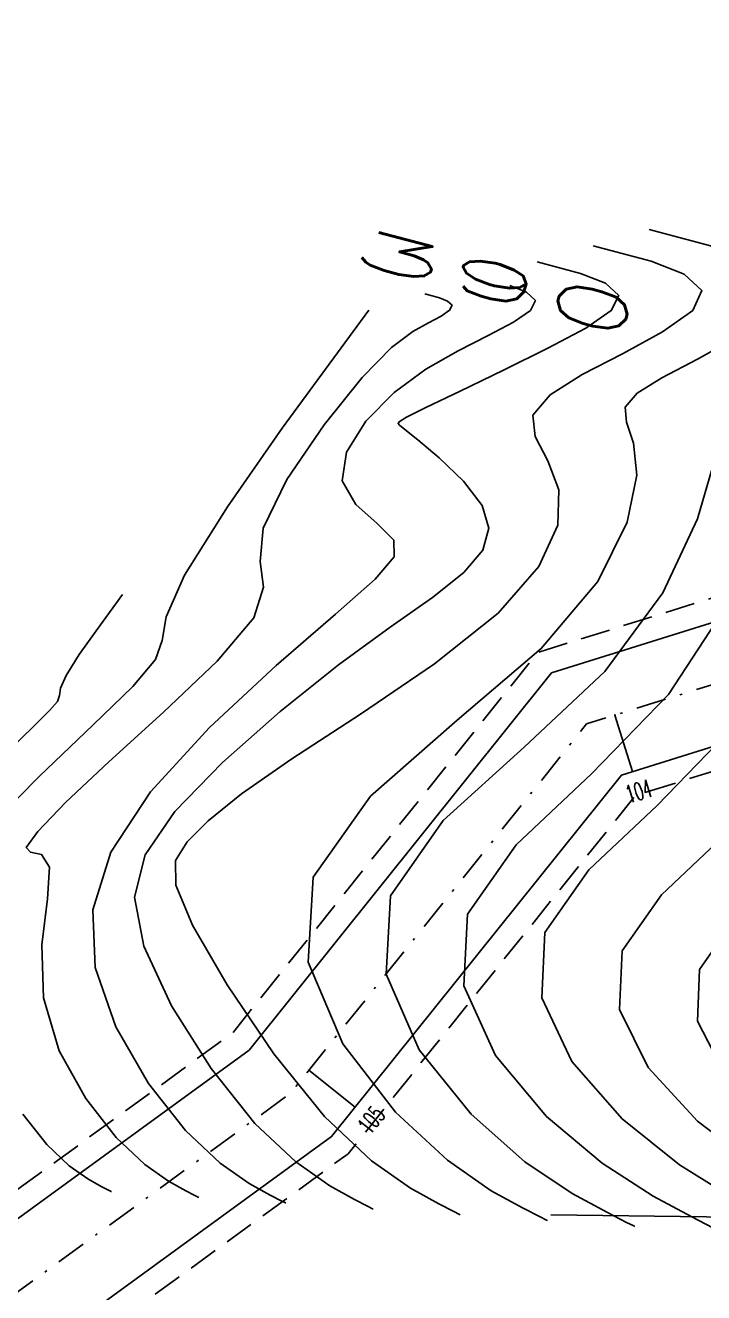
# Model space of a CAD drawing. Header units: millimetres. Extents: x 276147 to 291056, y 9594849 to 9609891.
# Drawn here: x 281338.3 to 281367, y 9596103.8 to 9596157.3 of the extents above; entities that cross this region are included whole.
import ezdxf
from ezdxf.enums import TextEntityAlignment as Align

# ---------------------------------------------------------------- set-up
doc = ezdxf.new("R2010")
doc.units = ezdxf.units.MM
doc.header["$LTSCALE"] = 10
for name, pattern in [('CONTINUO', [0]), ('DASHDOTX2', [50.8, 25.4, -12.7, 0, -12.7]), ('HIDDEN', [0.375, 0.25, -0.125])]:
    doc.linetypes.add(name, pattern=pattern)
for name, color, linetype in [('Curvas mestras', 30, 'Continuous'), ('Curvas simples', 9, 'Continuous'), ('Curvas texto', 2, 'Continuous'), ('LINHA02', 8, 'Continuous'), ('TG', 7, 'CONTINUO')]:
    doc.layers.add(name, color=color, linetype=linetype)
doc.styles.add('ROMAND', font='romand', dxfattribs={"height": 0.2})
doc.styles.add('SIMPLEX', font='simplex', dxfattribs={"height": 0.2})

msp = doc.modelspace()

# ---------------------------------------------------------------- linework, layer by layer
at = {"color": 8, "linetype": 'HIDDEN', "ltscale": 0.5, "elevation": 160.1796621240507, "flags": 128}
for points in [[(281705.3257447103, 9596186.097807938), (281671.0420966857, 9596148.442213606), (281618.3708522619, 9596117.96751722), (281612.1522653525, 9596096.604426004), (281614.0101236665, 9596087.174232556), (281610.8053393826, 9596082.23393807), (281604.9222878393, 9596084.156284798), (281599.9496397175, 9596090.860116001), (281593.3803922225, 9596109.605399935), (281582.0417510347, 9596127.327627068), (281572.6046193693, 9596134.304534238), (281559.9765863478, 9596134.674678959), (281544.3286989689, 9596118.564739116), (281540.658778394, 9596097.818736246), (281537.5093358072, 9596080.228775298), (281520.4284557049, 9596075.011032958), (281502.0332003358, 9596069.391784875), (281494.509547525, 9596070.404022079), (281490.7256996009, 9596076.43605404), (281493.2584685785, 9596098.132715838), (281480.0995632795, 9596101.385524807), (281449.2964902226, 9596100.548274204), (281430.0223790895, 9596096.12669182), (281411.9683109509, 9596097.93913607), (281407.5724122446, 9596102.453821631), (281411.4039140878, 9596110.665556196), (281403.1008950184, 9596132.470582576), (281380.8081796909, 9596137.376344452), (281359.9408718039, 9596130.859888002), (281347.0544783977, 9596114.790196389), (281314.7314768742, 9596091.261051774), (281302.0196165714, 9596075.766356803), (281286.4640279276, 9596063.849675173), (281278.3709921193, 9596057.649837077), (281271.9708323478, 9596051.505744739), (281253.7808607005, 9596050.73446907), (281235.6029599643, 9596054.86117104), (281221.8458024181, 9596066.889702521), (281218.7834329222, 9596074.38328282), (281220.4968017068, 9596082.605134564), (281229.7359844254, 9596099.331536198), (281236.8484486804, 9596107.608992774), (281236.979980318, 9596119.127903767), (281235.6370826386, 9596129.28381643), (281234.0505352953, 9596141.282374846), (281212.8134960154, 9596149.146566434), (281092.4168111571, 9596154.564297132), (281072.9977757005, 9596155.438134354), (281065.8047075431, 9596158.14915656), (281063.8059635049, 9596165.040728634), (281066.3762022938, 9596173.094204625), (281071.6566353667, 9596181.153613526), (281081.5611500744, 9596198.655863922), (281101.2580152763, 9596233.462159524), (281110.9768763188, 9596250.636341654), (281122.9105798664, 9596265.854385952), (281139.2392582729, 9596279.071111804), (281144.5124366145, 9596320.34150084), (281144.6678345738, 9596400.540929634), (281142.6738615293, 9596440.915119793), (281132.673374487, 9596479.71147487), (281130.7173237967, 9596498.969147392), (281132.9373055062, 9596519.560689582), (281123.2639871383, 9596537.496452231), (281115.0194181657, 9596617.069980796), (281104.5392557544, 9596635.017106473), (281094.1622148029, 9596652.131000444), (281062.9990502925, 9596703.525525687), (281028.0758804538, 9596751.42602632), (281004.8557222936, 9596889.161327347), (280985.2271627478, 9596924.87591348), (280973.6552831217, 9596941.402191738), (280950.7410745324, 9596974.150890775), (280928.3153482458, 9597006.224941807), (280925.6195852169, 9597024.964569218), (280925.2975179172, 9597044.877213322), (280917.2359068681, 9597124.57081029), (280911.1712139401, 9597184.52373918), (280889.6831715604, 9597262.502901934), (280877.7477164246, 9597278.852490822), (280862.055065255, 9597314.685484517), (280856.3541850812, 9597353.476188295), (280854.639876525, 9597373.434056284), (280854.116042565, 9597382.033457942), (280871.520011573, 9597404.084292108), (280905.668337576, 9597426.436078487), (280910.5490067642, 9597446.52226166), (280951.9025449565, 9597502.510226574), (280957.1189760176, 9597513.160656158), (280912.2559968092, 9597626.929295046), (280886.4466186127, 9597649.84623889), (280803.0956212914, 9597671.772893883), (280795.5081167346, 9597683.569792682), (280779.3586608997, 9597708.67864036)], [(281710.5178374354, 9596181.402838333), (281675.4873313782, 9596142.926929222), (281624.307053171, 9596113.31488082), (281619.3497790786, 9596096.28485452), (281621.4263888606, 9596085.744313402), (281613.7482014651, 9596073.908101201), (281600.6285639192, 9596078.195075762), (281593.6947889923, 9596087.542782567), (281587.0441809219, 9596106.520228112), (281576.8415557245, 9596122.466869175), (281570.2070225818, 9596127.371804645), (281562.8511565771, 9596127.587415023), (281550.8473176515, 9596115.229125477), (281547.550488274, 9596096.592201235), (281543.6457749243, 9596074.783975355), (281522.4734780471, 9596068.316416942), (281502.6155564374, 9596062.250364274), (281490.3236323596, 9596063.904127834), (281483.4874242715, 9596074.802088458), (281485.5904618715, 9596092.817507926), (281479.3410703855, 9596094.362323103), (281450.1828653127, 9596093.569781242), (281430.4670404004, 9596089.0468674), (281408.7319094135, 9596091.228852794), (281399.1852311144, 9596101.033503352), (281403.8083725086, 9596110.941892164), (281397.904403359, 9596126.446638325), (281381.1197991235, 9596130.14027862), (281364.0658912837, 9596124.81467321), (281351.9303354857, 9596109.681297015), (281319.5752295485, 9596086.128782371), (281306.9185099731, 9596070.701299338), (281290.7209629054, 9596058.29283213), (281282.937430859, 9596052.330095816), (281274.9102619792, 9596044.624090252), (281253.1431036982, 9596043.701137766), (281232.327572161, 9596048.426628146), (281215.9921594214, 9596062.709449701), (281211.4940514419, 9596073.71626432), (281213.8592733805, 9596085.066129155), (281223.9570691917, 9596103.346943974), (281229.8780090109, 9596110.237709327), (281229.9747168267, 9596118.706916755), (281228.6974866962, 9596128.366206406), (281227.6639062291, 9596136.182850303), (281211.4073002868, 9596142.202760234), (281092.1021365739, 9596147.57137357), (281071.5708639357, 9596148.495260356), (281060.0576341382, 9596152.834524348), (281056.4892279477, 9596165.13821506), (281059.9978339799, 9596176.131930728), (281065.6766406024, 9596184.799368419), (281075.468991096, 9596202.103413628), (281095.1658562979, 9596236.909709232), (281105.1438604567, 9596254.541822702), (281117.8909552532, 9596270.797116162), (281132.6517374361, 9596282.744758626), (281137.513299567, 9596320.793644417), (281137.6674998371, 9596400.374957068), (281135.7175383865, 9596439.857995542), (281125.76273324, 9596478.477130141), (281123.6791015143, 9596498.990861015), (281125.744705554, 9596518.150466044), (281116.4442590884, 9596535.394869061), (281108.2124486681, 9596614.84525679), (281098.5236189183, 9596631.437236797), (281088.1766027751, 9596648.501613624), (281057.1675960032, 9596699.64190077), (281021.4475676514, 9596748.635369822), (280998.1501936199, 9596886.828693196), (280979.2754088979, 9596921.171769831), (280967.9212277801, 9596937.38714387), (280945.0056382589, 9596970.137815801), (280921.6238898133, 9597003.579202123), (280918.6276817167, 9597024.407376846), (280918.3032270725, 9597044.46762471), (280910.2714493166, 9597123.86630265), (280904.2661006415, 9597183.232579943), (280883.2747300601, 9597259.409342542), (280871.6426774854, 9597275.343320373), (280855.2660766902, 9597312.738061812), (280849.3979144628, 9597352.667008877), (280847.6581155221, 9597372.921634253), (280846.9665996198, 9597384.273748573), (280866.7319753881, 9597409.316485843), (280899.5195873695, 9597430.777616875), (280904.0800883559, 9597449.546161648), (280945.8950794268, 9597506.15888102), (280949.4739875075, 9597513.465966662), (280906.3575799417, 9597622.805450775), (280883.0489782383, 9597643.501877958), (280798.6812780778, 9597665.69599096), (280789.6207265427, 9597679.783153443), (280773.4712707121, 9597704.892001115)]]:
    msp.add_lwpolyline(points, dxfattribs=at)
at = {"linetype": 'Continuous'}
for p in [(281363.2046409602, 9596128.212410677, 160.1796621240507), (281363.2046409602, 9596128.212410677, 160.1796621240507), (281350.2786497789, 9596113.216213426, 160.1796621240507), (281350.2786497789, 9596113.216213426, 160.1796621240507)]:
    msp.add_point(p, dxfattribs=at)
at = {"layer": 'Curvas mestras', "linetype": 'CONTINUO'}
for points in [[(281358.7701687823, 9596146.355075477, -69.88893119417165), (281359.4678885279, 9596146.083134985, -69.8660142788689), (281359.8433485887, 9596145.732415747, -69.84698477902239), (281359.6357647352, 9596145.309164379, -69.83728226241922), (281358.9187373853, 9596144.815152334, -69.83548735346668), (281357.8494556147, 9596144.251030289, -69.83846602678787), (281356.5766408193, 9596143.606166165, -69.8428845101412), (281355.2151156686, 9596142.82479192, -69.84461044580937), (281353.8712281509, 9596141.839856753, -69.83931187048117), (281352.6761223377, 9596140.625395311, -69.82350539738812), (281351.8601086246, 9596139.319785912, -69.79710237335215), (281351.6782944874, 9596138.102492306, -69.76086270165663), (281352.2514380802, 9596137.10968598, -69.71682451900821), (281353.1629122408, 9596136.304360358, -69.67213836087868), (281353.8617454794, 9596135.6062146, -69.63523283003863), (281353.879250917, 9596134.902466023, -69.61182038954249), (281353.0758870993, 9596133.950397579, -69.5967485733822), (281351.3944011809, 9596132.47480938, -69.58214866273605), (281348.8912671007, 9596130.304683927, -69.56128297318034), (281346.0778759298, 9596127.685735181, -69.53193782359855), (281343.5793485284, 9596124.9678615, -69.49303057268523), (281341.9103043821, 9596122.420758624, -69.44306858887691), (281341.1433694883, 9596119.993315892, -69.37891916974016), (281341.2406684736, 9596117.55422203, -69.2970396880086), (281342.1171183345, 9596115.039297195, -69.19703496343251), (281343.4987985581, 9596112.652895262, -69.09110000656486), (281345.0645790097, 9596110.666505551, -68.99457744622171), (281346.5295531378, 9596109.281813804, -68.91979539030265), (281347.7537027512, 9596108.42130356, -68.86702437876048), (281348.6332322512, 9596107.937657798, -68.83352054896793), (281349.1065581731, 9596107.695358312, -68.81607932326412), (281349.280941618, 9596107.60609013, -68.80965360605884), (281349.3058538266, 9596107.593338108, -68.80873565943014)], [(281367.9743032855, 9596132.907511324, -64.25981931082461), (281365.4726324583, 9596129.083336715, -64.18472293149935), (281362.2084478565, 9596125.728320086, -64.14030670953483), (281359.0288972597, 9596122.729201272, -64.1058539481277), (281356.9807152551, 9596119.80619385, -64.05118465234088), (281356.8226224455, 9596116.77422549, -63.95500397265684), (281358.16128255, 9596113.827102242, -63.8315583814078), (281360.3153443149, 9596111.253348267, -63.70397964716224), (281362.662611476, 9596109.28066584, -63.59221902276883), (281364.8174997465, 9596107.893473819, -63.50350598877085), (281366.4535778303, 9596107.015370196, -63.44188958286801), (281367.3457767287, 9596106.558646785, -63.40901364772841)]]:
    msp.add_polyline3d(points, dxfattribs=at)
at = {"layer": 'Curvas simples', "linetype": 'CONTINUO'}
for points in [[(281364.6533214668, 9596148.719740303, -66.84610833946184), (281367.7166881721, 9596147.904583147, -66.75790382511016)], [(281362.2838213436, 9596148.040205913, -67.87214321994949), (281364.7345157088, 9596147.38808059, -67.80157960144831), (281366.1299531999, 9596146.844199605, -67.75574581094813), (281366.8808733198, 9596146.142760132, -67.71768677871702), (281366.4888756125, 9596145.307223635, -67.69817599167843), (281365.2169928992, 9596144.395958206, -67.69384609584486), (281363.5186173207, 9596143.476058628, -67.6977945074581), (281361.8227659812, 9596142.597973477, -67.70306246008519), (281360.4609548392, 9596141.745564641, -67.70246641369565), (281359.7403258121, 9596140.886045834, -67.68876656083418), (281359.83244045, 9596139.978720678, -67.65718547269032), (281360.3665428116, 9596138.951245427, -67.6127949260667), (281360.8362945839, 9596137.72336427, -67.56312905155622), (281360.7898762807, 9596136.232675286, -67.5152126438592), (281359.9935367041, 9596134.488179222, -67.47403287063614), (281358.2680404846, 9596132.516731739, -67.44406765713617), (281355.5760943723, 9596130.377064098, -67.42799016911565), (281352.4481686131, 9596128.255422994, -67.42125506294221), (281349.5566755709, 9596126.369930724, -67.417512235374), (281347.4299587965, 9596124.884964239, -67.41154238607535), (281346.0200805928, 9596123.749921061, -67.40264961038739), (281345.1350394528, 9596122.860455353, -67.39126877134223), (281344.6438460551, 9596122.064903084, -67.37505943487892), (281344.6595868646, 9596121.022349397, -67.34058015726302), (281345.3563655418, 9596119.344565239, -67.27161422822653), (281346.8214513533, 9596116.81539648, -67.1593267154789), (281348.7947859886, 9596113.906985726, -67.02440949823031), (281350.9294777528, 9596111.263554484, -66.89493634432117), (281352.9130263691, 9596109.388706623, -66.79368278130679), (281354.5705022629, 9596108.223591337, -66.72223179766704), (281355.7613702816, 9596107.56874216, -66.6768681470098), (281356.4022461966, 9596107.2406741, -66.65325305409752), (281356.6383584262, 9596107.11980613, -66.64455272987513), (281356.6720883172, 9596107.102539707, -66.6433098491074)], [(281359.9143222229, 9596147.360672524, -68.89817811289365), (281361.7523422457, 9596146.871578034, -68.84525539769353), (281362.798921364, 9596146.463667294, -68.81088003483868), (281363.362110953, 9596145.93758744, -68.78233576254249), (281363.0507361753, 9596145.302711388, -68.76778200009406), (281361.9751941502, 9596144.561693324, -68.76508965689251), (281360.371272995, 9596143.71551075, -68.76955765296267), (281358.4921153939, 9596142.789114235, -68.7769221098537), (281356.6602833216, 9596141.903356543, -68.78466826202614), (281355.2156913205, 9596141.203063492, -68.79071858586073), (281354.4034538657, 9596140.79112351, -68.79352429313852), (281354.0894841723, 9596140.60267941, -68.79365168939373), (281354.0448973853, 9596140.530935597, -68.79219574239372), (281354.1014266625, 9596140.465305716, -68.78891038047416), (281354.3332972027, 9596140.28003826, -68.7781849039279), (281354.8753522221, 9596139.845592964, -68.75306763875088), (281355.7839845178, 9596139.08115028, -68.70977821459789), (281356.801769267, 9596138.100794595, -68.65722248531213), (281357.5928292418, 9596137.067337021, -68.60747784535889), (281357.8793556044, 9596136.105089711, -68.5701944810248), (281357.6158051152, 9596135.184384981, -68.5453144320895), (281356.8147019361, 9596134.237061206, -68.53035271426464), (281355.4966386693, 9596133.186851535, -68.5223967820315), (281353.7144767031, 9596131.92508023, -68.5168243373304), (281351.5291428772, 9596130.33497133, -68.50858574427232), (281349.0553311106, 9596128.362991815, -68.4936244690002), (281346.622790676, 9596126.208595408, -68.47185713532642), (281344.615038931, 9596124.134481754, -68.44419354674434), (281343.3534740336, 9596122.308111692, -68.40966959317714), (281342.911028341, 9596120.515992751, -68.3598253547938), (281343.2985170077, 9596118.449393636, -68.28432695808849), (281344.4692853425, 9596115.927346338, -68.17818081300041), (281346.1467922746, 9596113.279940996, -68.05775476872483), (281347.9970278811, 9596110.965030016, -67.94475690534134), (281349.7212892548, 9596109.335260715, -67.8567391122019), (281351.1621025057, 9596108.32244695, -67.79462807185737), (281352.1973007676, 9596107.75320048, -67.75519437438604), (281352.7544026851, 9596107.468016207, -67.73466617861087), (281352.9596500235, 9596107.362948632, -67.72710318429424), (281352.9889710707, 9596107.347938411, -67.72602273782516)], [(281355.1753229784, 9596146.001604745, -70.95024788638372), (281355.7879963188, 9596145.838572918, -70.93260697045164), (281356.1368556916, 9596145.702602671, -70.92114852284115), (281356.3245852221, 9596145.527243054, -70.91163378304603), (281356.2207942953, 9596145.31561737, -70.90678250454621), (281355.8622796201, 9596145.068611344, -70.90588507023901), (281355.327639236, 9596144.786550822, -70.90737441318603), (281354.6611672448, 9596144.423218094, -70.9088468903469), (281353.7699480151, 9596143.746227292, -70.90455262953438), (281352.526765982, 9596142.476650016, -70.8879051350199), (281350.9130202489, 9596140.476044435, -70.85474121124972), (281349.344576588, 9596138.167912005, -70.8105906062087), (281348.3459154411, 9596136.116240747, -70.76340636823122), (281348.2167483546, 9596134.706688404, -70.71980978062172), (281348.3577112769, 9596133.611585487, -70.68109486807631), (281347.944669265, 9596132.324933233, -70.6472239634281), (281346.4007765738, 9596130.488179844, -70.61802708965521), (281344.1383362761, 9596128.332570422, -70.59280548817739), (281341.8169396386, 9596126.236795062, -70.57072804579772), (281339.993906421, 9596124.524800824, -70.55122273796272), (281338.8174693336, 9596123.30155272, -70.53475358782131), (281338.3335885654, 9596122.61726675, -70.5220435313208), (281338.5075986554, 9596122.428994069, -70.51238104325282), (281338.9823265172, 9596122.321116442, -70.49931652776687), (281339.3199744053, 9596121.784846794, -70.47496577692485), (281339.2281038001, 9596120.450133847, -70.43307291765487), (281338.9957170876, 9596118.501870528, -70.37389536914671), (281339.0571748811, 9596116.26368556, -70.29931890542181), (281339.7277239367, 9596114.034102127, -70.21279766168712), (281340.8461515451, 9596112.01120717, -70.12405883907601), (281342.132130138, 9596110.367981082, -70.04439798704371), (281343.3378160232, 9596109.228367895, -69.98285172131412), (281344.3453019973, 9596108.520160174, -69.93942070586169), (281345.0691627351, 9596108.122115122, -69.91184674368961), (281345.4587146641, 9596107.922701418, -69.89749248054838), (281345.6022342156, 9596107.849232633, -69.89220404045452), (281345.6227365796, 9596107.838736806, -69.89144854826415)], [(281352.8057185964, 9596145.3219506, -71.97628093525091), (281349.1498539977, 9596140.32661871, -71.88597586031798), (281346.8290054541, 9596137.015993183, -71.82407815221492), (281345.013520351, 9596134.12996923, -71.76594970278941), (281344.2475737116, 9596132.35981283, -71.7233189743387), (281344.0766580919, 9596131.367837597, -71.69424395818763), (281343.7965946783, 9596130.559117798, -71.673365002), (281342.8374357129, 9596129.42510216, -71.6554583487127), (281341.1661596285, 9596127.802727204, -71.6358434542457), (281338.8839769034, 9596125.61529993, -71.60997551909216), (281336.2142342295, 9596122.92287019, -71.57533894086052)], [(281368.4673223797, 9596144.234260611, -66.62256359742284), (281366.694752742, 9596143.250233876, -66.62589997509761), (281365.1899091935, 9596142.459419351, -66.63019347699853), (281364.1409113238, 9596141.813143112, -66.63007287992187), (281363.6380238569, 9596141.225752316, -66.62091950108552), (281363.6905373464, 9596140.5887633, -66.59899195874138), (281363.9838427183, 9596139.702392079, -66.56405888907867), (281364.1223577365, 9596138.344026858, -66.51676630743569), (281363.7267616967, 9596136.358127724, -66.45963167134002), (281362.482781995, 9596133.857430242, -66.40265777430287), (281360.0924115548, 9596131.021740839, -66.3577187382875), (281356.5313462155, 9596127.996071903, -66.3300543262998), (281352.8701104802, 9596124.786265519, -66.29836671732161), (281350.4529357761, 9596121.363373714, -66.23472378126135), (281350.2474088577, 9596117.769455105, -66.12108080103323), (281351.714538819, 9596114.33060571, -65.97894305080669), (281353.9386900965, 9596111.443934133, -65.83970341385836), (281356.1275071061, 9596109.407147035, -65.72902281375391), (281357.9817452187, 9596108.120358292, -65.64963500658317), (281359.3254397976, 9596107.384284837, -65.5985419522298), (281360.0500897056, 9596107.013330994, -65.57183989681332), (281360.3170658316, 9596106.876664633, -65.56200232825037), (281360.3552055618, 9596106.857140006, -65.56059692744432)], [(281367.40842089, 9596138.964689462, -65.47040356337348), (281366.6957102205, 9596136.503053926, -65.40404521047864), (281365.2285431417, 9596133.382471284, -65.33123854882118), (281362.7825215055, 9596130.052538278, -65.27122082860697), (281359.3698965361, 9596126.862195998, -65.23518052798718), (281355.9495038713, 9596123.757733896, -65.20211034905188), (281353.7168255154, 9596120.584783778, -65.14295421671383), (281353.5350156516, 9596117.271840297, -65.03804238684504), (281354.9379101855, 9596114.078854473, -64.90525074241717), (281357.1270172059, 9596111.3486412, -64.77184153042302), (281359.3950592898, 9596109.343905935, -64.66062090187589), (281361.3996229836, 9596108.006916557, -64.57657050402165), (281362.8895083143, 9596107.199827518, -64.5202157776479), (281363.6979332172, 9596106.78598889, -64.49042677224182), (281363.9957742341, 9596106.633522129, -64.47945187365664), (281364.0383228086, 9596106.61174131, -64.4778840386102)], [(281342.4013399509, 9596133.304204477, -72.79206424185801), (281341.2842584337, 9596131.777839568, -72.76447081853664), (281340.5751026374, 9596130.766250705, -72.74555749343969), (281340.020363228, 9596129.884402234, -72.7277959241442), (281339.7863206906, 9596129.343517119, -72.71476980336271), (281339.7340956078, 9596129.040411688, -72.70588572628591), (281339.6485200919, 9596128.793302363, -72.699506040572), (281339.3331939924, 9596128.423611328, -72.69372140810853), (281338.666775107, 9596127.765577888, -72.68553581073914), (281337.5466899785, 9596126.656650098, -72.6716816221855), (281335.9837128673, 9596125.074332882, -72.65120542628253), (281334.4420219272, 9596123.556368556, -72.63241071192581), (281333.499144039, 9596122.78056028, -72.62591528871818), (281333.5466763425, 9596123.196724214, -72.6385983659097), (281334.2324860235, 9596124.342732502, -72.66238510349334), (281335.0185095371, 9596125.528474273, -72.68546221192489), (281335.4806848516, 9596126.214986505, -72.69868092666414), (281335.6509600187, 9596126.467911487, -72.7035509594975), (281335.6752856158, 9596126.504044343, -72.7042466902898)], [(281367.9451205836, 9596127.456032054, -63.08102821101463), (281364.9825172654, 9596124.399450598, -63.04033755525271), (281362.1002302862, 9596121.676295202, -63.00896065731334), (281360.2446049949, 9596119.027603919, -62.95941508796787), (281360.1102292392, 9596116.276610678, -62.8719655585268), (281361.3846539172, 9596113.575351013, -62.75786607313464), (281363.5036714243, 9596111.158055333, -62.6361177638432), (281365.930163663, 9596109.217425741, -62.5238171435453), (281368.2353765093, 9596107.780031085, -62.43044147357838)], [(281367.7539012182, 9596123.062455958, -61.94015605558204), (281365.171228005, 9596120.622373238, -61.91204080756549), (281363.5084947316, 9596118.249012984, -61.867645490824), (281363.3978370324, 9596115.778995866, -61.78892712419886), (281364.6080262809, 9596113.323598774, -61.68417371200891), (281366.6919985333, 9596111.0627624, -61.56825588052416), (281369.1977158469, 9596109.154184647, -61.45541523178369)], [(281368.2422247241, 9596119.568451278, -60.81512097789934), (281366.7723844707, 9596117.470423048, -60.77587592633469), (281366.6854438287, 9596115.281382056, -60.70588874278153), (281367.8313986476, 9596113.071847541, -60.6104813835959)], [(281338.1902572963, 9596111.359300986, -71.15674801994138), (281339.1996812666, 9596110.069456616, -71.09421852792414), (281340.1460799085, 9596109.174921982, -71.04590803212741), (281340.9369022424, 9596108.61901678, -71.01181701276485), (281341.505094221, 9596108.306573441, -70.99017295104252), (281341.8108711528, 9596108.150043523, -70.97890560511988), (281341.9235258132, 9596108.092375133, -70.97475449499004), (281341.939619335, 9596108.084136508, -70.97416146986913)]]:
    msp.add_polyline3d(points, dxfattribs=at)
at = {"layer": 'LINHA02', "extrusion": (-0.0200587750042602, 0.03274469824035457, 0.999262443146182)}
msp.add_line((281360.4971128266, 9596107.10877797, -458.8560680208288), (281396.6316842913, 9596106.598143488, -458.1139848815768), dxfattribs=at)
at = {"layer": 'TG', "color": 3, "linetype": 'Continuous'}
for p, q in [((281363.2046409602, 9596128.212410677, 160.1796621240507), (281363.9498515498, 9596125.826061752, 160.1796621240507)), ((281363.2046409602, 9596128.212410677, 160.1796621240507), (281363.9498515496, 9596125.826061752, 160.1796621240507)), ((281350.2786497789, 9596113.216213426, 160.1796621240507), (281352.2290064612, 9596111.65220933, 160.1796621240507)), ((281350.2786497789, 9596113.216213426, 160.1796621240507), (281352.2290064619, 9596111.65220933, 160.1796621240507))]:
    msp.add_line(p, q, dxfattribs=at)
at = {"layer": 'TG', "color": 1, "linetype": 'DASHDOTX2', "ltscale": 0.005, "elevation": 160.1796621240507, "flags": 128}
msp.add_lwpolyline([(281790.7268869359, 9596216.427577747), (281789.4419953647, 9596215.538653059), (281713.6258222786, 9596190.015370687), (281673.2647140323, 9596145.684571415), (281621.3389527166, 9596115.64119902), (281615.7510222154, 9596096.444640262), (281617.7182562636, 9596086.45927298), (281612.276770424, 9596078.071019635), (281602.7754258794, 9596081.175680282), (281596.8222143546, 9596089.201449282), (281590.2122865723, 9596108.062814023), (281579.4416533798, 9596124.897248125), (281571.4058209757, 9596130.83816944), (281561.4138714623, 9596131.13104699), (281547.5880083105, 9596116.896932298), (281544.1046333342, 9596097.205468744), (281540.5775553655, 9596077.506375324), (281521.4509668761, 9596071.66372495), (281502.3243783867, 9596065.821074575), (281492.4165899422, 9596067.154074958), (281487.1065619363, 9596075.61907125), (281489.424465225, 9596095.475111881), (281479.7203168323, 9596097.873923955), (281449.7396777679, 9596097.059027724), (281430.2447097449, 9596092.586779607), (281410.3501101822, 9596094.58399443), (281403.3788216795, 9596101.743662491), (281407.606143298, 9596110.803724177), (281400.5026491884, 9596129.458610447), (281380.9639894072, 9596133.758311536), (281362.0033815439, 9596127.837280607), (281349.4924069416, 9596112.235746702), (281317.1533532111, 9596088.69491707), (281304.4690632719, 9596073.23382807), (281288.5924954164, 9596061.071253652), (281280.6542114894, 9596054.989966448), (281273.4405471637, 9596048.064917497), (281253.4619821996, 9596047.21780342), (281233.9652660625, 9596051.643899594), (281218.9189809201, 9596064.799576113), (281215.1387421818, 9596074.049773568), (281217.1780375437, 9596083.83563186), (281226.8465268085, 9596101.339240085), (281233.3632288458, 9596108.923351051), (281233.4773485725, 9596118.917410262), (281232.1672846674, 9596128.82501142), (281230.8572207621, 9596138.732612574), (281212.1103981511, 9596145.674663335), (281092.2594738657, 9596151.067835353), (281072.2843198184, 9596151.966697356), (281062.9311708404, 9596155.491840454), (281060.1475957258, 9596165.089471845), (281063.1870181368, 9596174.613067677), (281068.6666379847, 9596182.976490973), (281078.515070585, 9596200.379638772), (281098.2119357871, 9596235.18593438), (281108.0603683878, 9596252.589082178), (281120.4007675595, 9596268.325751055), (281135.9454978545, 9596280.907935213), (281141.0128680904, 9596320.567572625), (281141.1676672056, 9596400.45794335), (281139.1956999575, 9596440.386557667), (281129.2180538635, 9596479.094302505), (281127.1982126556, 9596498.980004204), (281129.3410055299, 9596518.855577812), (281119.8541231133, 9596536.445660645), (281111.6159334168, 9596615.957618793), (281101.5314373364, 9596633.227171635), (281091.1694087888, 9596650.31630703), (281060.0833231477, 9596701.58371323), (281024.7617240526, 9596750.030698072), (281001.5029579565, 9596887.99501027), (280982.2512858229, 9596923.023841655), (280970.7882554504, 9596939.3946678), (280947.8733563958, 9596972.144353287), (280924.9696190296, 9597004.902071966), (280922.1236334663, 9597024.68597303), (280921.8003724947, 9597044.672419015), (280913.7536780926, 9597124.218556473), (280907.7186572907, 9597183.87815956), (280886.4789508103, 9597260.956122238), (280874.6951969551, 9597277.097905597), (280858.6605709725, 9597313.711773163), (280852.876049772, 9597353.071598586), (280851.1489960236, 9597373.17784527), (280850.5413210922, 9597383.153603258), (280869.1259934803, 9597406.700388975), (280902.5939624727, 9597428.606847681), (280907.3145475598, 9597448.034211652), (280948.8988121914, 9597504.334553793), (280953.2964817624, 9597513.313311411), (280909.3067883757, 9597624.867372911), (280884.7477984255, 9597646.674058424), (280800.8884496848, 9597668.734442422), (280792.5644216387, 9597681.676473062), (280757.4817696955, 9597736.22227156)], dxfattribs=at)
at = {"layer": 'TG', "color": 8, "linetype": 'CONTINUO', "elevation": 160.1796621240507}
for points in [[(281534.5445958627, 9596078.277511867), (281520.7206017539, 9596074.054659242), (281502.1163940644, 9596068.371581933), (281493.9115596443, 9596069.475465763), (281489.6916602681, 9596076.202630384), (281492.1630390491, 9596097.373400426), (281479.9912071516, 9596100.382210283), (281449.4231152355, 9596099.551346641), (281430.0859021338, 9596095.11528833), (281411.5059678739, 9596096.980524173), (281406.3742435115, 9596102.250919024), (281410.3188367193, 9596110.705032766), (281402.358539067, 9596131.610019114), (281380.8526967525, 9596136.342620762), (281360.5301603012, 9596129.996285895), (281347.7510294101, 9596114.060353622), (281315.4234415416, 9596090.527870432), (281302.7194584856, 9596075.042777168), (281287.072161496, 9596063.055840457), (281279.0233405107, 9596056.889874045), (281272.3907508666, 9596050.522651242), (281256.4608778802, 9596049.84720635)], [(281533.9603037659, 9596072.870944813), (281522.1813319984, 9596069.272790663), (281502.5323627084, 9596063.27056722), (281490.9216202404, 9596064.832684157), (281484.5214636043, 9596075.035512116), (281486.6858914011, 9596093.576823346), (281479.4494265129, 9596095.365637636), (281450.0562402998, 9596094.56670881), (281430.4035173559, 9596090.058270888), (281409.1942524902, 9596092.187464692), (281400.3833998471, 9596101.236405965), (281404.893449877, 9596110.902415598), (281398.6467593098, 9596127.30720179), (281381.0752820614, 9596131.174002308), (281363.4766027866, 9596125.678275324), (281351.2337844731, 9596110.411139783), (281318.8832648804, 9596086.861963715), (281306.2186680585, 9596071.424878977), (281290.1128293371, 9596059.086666852), (281282.2850824675, 9596053.090058854), (281274.4903434605, 9596045.607183753), (281256.3761517141, 9596044.83912124)]]:
    msp.add_lwpolyline(points, dxfattribs=at)

# ---------------------------------------------------------------- texts
at = {"layer": 'Curvas texto', "extrusion": (-0.0200587750042602, 0.03274469824035457, 0.999262443146182), "style": 'SIMPLEX', "width": 3.299405243155772}
msp.add_text('390', height=1.5, rotation=133.5870341168851, dxfattribs=at).set_placement((-5252580.154793995, -8029970.611666422, 308509.3670167997), (-5252588.928997802, -8029961.393668638, 308509.3670167997), align=Align.FIT)
at = {"layer": 'TG', "color": 5, "extrusion": (-0.05893118741771358, -0.01853794672309425, 0.998089905610126), "style": 'ROMAND', "width": 0.5310344825264816}
msp.add_text('104', height=0.75, rotation=89.98057441771329, dxfattribs=at).set_placement((-9069469.80080679, 3141930.96825197, -194313.7072694746), (-9069469.800433846, 3141932.068251906, -194313.7072694746), align=Align.FIT)
at = {"layer": 'TG', "color": 5, "extrusion": (-0.03854799044619522, -0.04827621310469589, 0.998089905610126), "style": 'ROMAND', "width": 0.5403508769567706}
msp.add_text('105', height=0.75, rotation=89.98057441771329, dxfattribs=at).set_placement((-5767866.141664375, 7659738.054189698, -473949.6204308126), (-5767866.14129143, 7659739.154189634, -473949.6204308126), align=Align.FIT)

doc.saveas('drawing.dxf')
